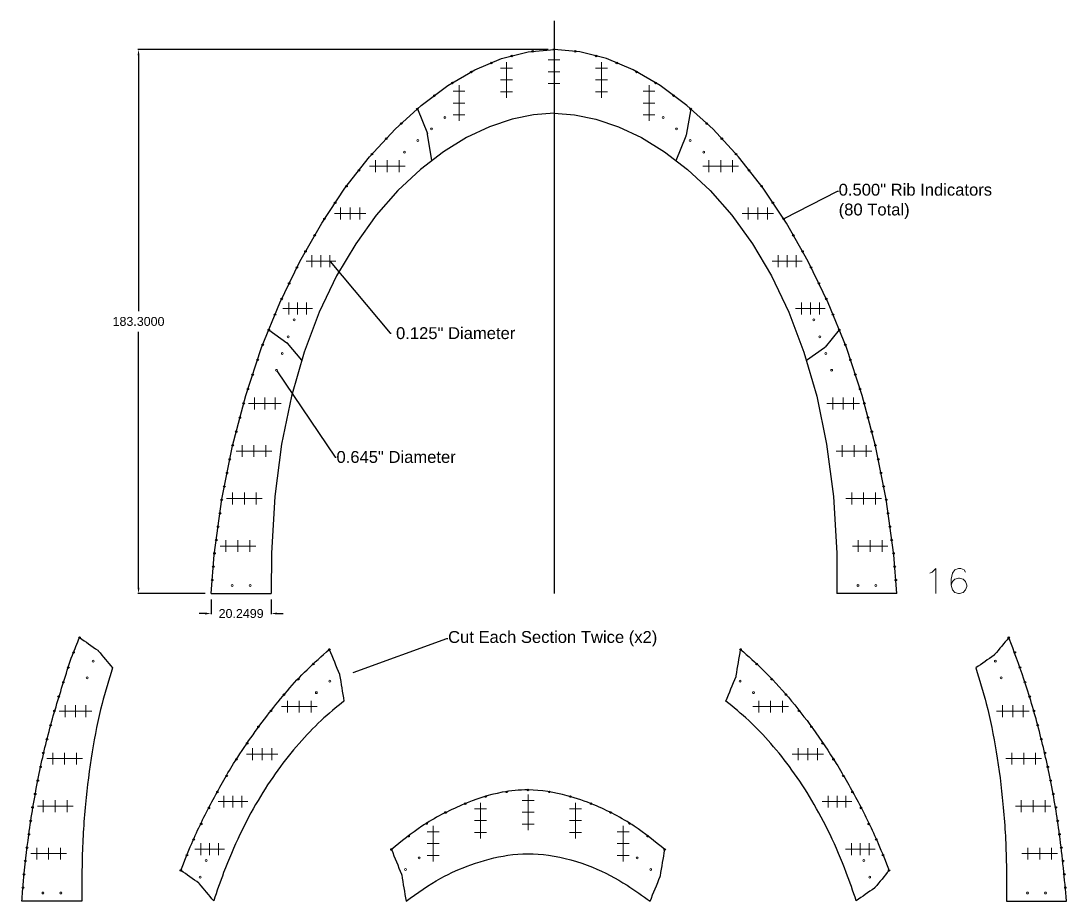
# Model space of a CAD drawing. Header units: inches. Extents: x -1683 to 11264, y -1696 to 865.
# Drawn here: x 1960.6 to 2313.3, y 90.9 to 387.7 of the extents above; entities that cross this region are included whole.
import ezdxf
from ezdxf import colors
from ezdxf.entities.mleader import LeaderData, LeaderLine
from ezdxf.math import Vec2, Vec3

# ---------------------------------------------------------------- set-up
doc = ezdxf.new("R2010")
doc.units = ezdxf.units.IN
doc.header["$MEASUREMENT"] = 0
doc.header["$PDMODE"] = 2
doc.header["$PDSIZE"] = 2
doc.layers.add('Annotation', color=7, linetype='Continuous', lineweight=9)
doc.layers.add('Drilling', color=3, linetype='Continuous', lineweight=13)
doc.layers.add('OLD1', color=1, linetype='Continuous')
doc.styles.get("Standard").update_dxf_attribs({"font": 'Arial.ttf'})
doc.dimstyles.get("Standard").update_dxf_attribs({"dimtxt": 3, "dimasz": 2, "dimexe": 0.18, "dimexo": 2, "dimgap": 2, "dimtad": 0, "dimtih": 1, "dimtoh": 1, "dimdec": 4, "dimzin": 0, "dimdsep": 46, "dimtxsty": 'Standard', "dimcen": 0.09, "dimadec": 0, "dimazin": 0, "dimtfac": 1, "dimtdec": 4, "dimtofl": 0, "dimtmove": 0, "dimatfit": 3, "dimfxl": 1, "dimtolj": 1, "dimtzin": 0, "dimarcsym": 0})

# ---------------------------------------------------------------- blocks, each defined once
blk = doc.blocks.new('*U180')
at = {"layer": 'Drilling'}
blk.add_point((0, 0), dxfattribs=at)
blk = doc.blocks.new('*U181')
at = {"layer": 'Drilling', "color": 0, "linetype": 'ByBlock', "lineweight": -2, "transparency": 16777216}
for p in [(0, 0), (4, 0), (8, 0)]:
    blk.add_blockref('*U180', p, dxfattribs=at)
blk = doc.blocks.new('*U182')
at = {"layer": 'Drilling'}
blk.add_point((0, 0), dxfattribs=at)
blk = doc.blocks.new('*U183')
at = {"layer": 'Drilling', "color": 0, "linetype": 'ByBlock', "lineweight": -2, "transparency": 16777216}
for p in [(0, 0), (4, 0), (8, 0)]:
    blk.add_blockref('*U182', p, dxfattribs=at)
blk = doc.blocks.new('*U184')
at = {"layer": 'Drilling'}
blk.add_point((0, 0), dxfattribs=at)
blk = doc.blocks.new('*U185')
at = {"layer": 'Drilling', "color": 0, "linetype": 'ByBlock', "lineweight": -2, "transparency": 16777216}
for p in [(0, 0), (4, 0), (8, 0)]:
    blk.add_blockref('*U184', p, dxfattribs=at)
blk = doc.blocks.new('*U186')
at = {"layer": 'Drilling'}
blk.add_point((0, 0), dxfattribs=at)
blk = doc.blocks.new('*U187')
at = {"layer": 'Drilling', "color": 0, "linetype": 'ByBlock', "lineweight": -2, "transparency": 16777216}
for p in [(0, 0), (3.5, 0), (7, 0)]:
    blk.add_blockref('*U186', p, dxfattribs=at)
blk = doc.blocks.new('*U188')
at = {"layer": 'Drilling'}
blk.add_point((0, 0), dxfattribs=at)
blk = doc.blocks.new('*U189')
at = {"layer": 'Drilling', "color": 0, "linetype": 'ByBlock', "lineweight": -2, "transparency": 16777216}
for p in [(0, 0), (3, 0), (6, 0)]:
    blk.add_blockref('*U188', p, dxfattribs=at)
blk = doc.blocks.new('*U190')
at = {"layer": 'Drilling'}
blk.add_point((0, 0), dxfattribs=at)
blk = doc.blocks.new('*U191')
at = {"layer": 'Drilling', "color": 0, "linetype": 'ByBlock', "lineweight": -2, "transparency": 16777216}
for p in [(0, 0), (3, 0), (6, 0)]:
    blk.add_blockref('*U190', p, dxfattribs=at)
blk = doc.blocks.new('*U192')
at = {"layer": 'Drilling'}
blk.add_point((0, 0), dxfattribs=at)
blk = doc.blocks.new('*U193')
at = {"layer": 'Drilling', "color": 0, "linetype": 'ByBlock', "lineweight": -2, "transparency": 16777216}
for p in [(0, 0), (3.25, 0), (6.5, 0)]:
    blk.add_blockref('*U192', p, dxfattribs=at)
blk = doc.blocks.new('*U194')
at = {"layer": 'Drilling'}
blk.add_point((0, 0), dxfattribs=at)
blk = doc.blocks.new('*U195')
at = {"layer": 'Drilling', "color": 0, "linetype": 'ByBlock', "lineweight": -2, "transparency": 16777216}
for p in [(0, 0), (4, 0), (8, 0)]:
    blk.add_blockref('*U194', p, dxfattribs=at)
blk = doc.blocks.new('*U196')
at = {"layer": 'Drilling'}
blk.add_point((0, 0), dxfattribs=at)
blk = doc.blocks.new('*U197')
at = {"layer": 'Drilling', "color": 0, "linetype": 'ByBlock', "lineweight": -2, "transparency": 16777216}
for p in [(0, 0), (4, 0), (8, 0)]:
    blk.add_blockref('*U196', p, dxfattribs=at)
blk = doc.blocks.new('*U198')
at = {"layer": 'Drilling'}
blk.add_point((0, 0), dxfattribs=at)
blk = doc.blocks.new('*U199')
at = {"layer": 'Drilling', "color": 0, "linetype": 'ByBlock', "lineweight": -2, "transparency": 16777216}
for p in [(0, 0), (4, 0), (8, 0)]:
    blk.add_blockref('*U198', p, dxfattribs=at)
blk = doc.blocks.new('*U200')
at = {"layer": 'Drilling'}
blk.add_point((0, 0), dxfattribs=at)
blk = doc.blocks.new('*U201')
at = {"layer": 'Drilling', "color": 0, "linetype": 'ByBlock', "lineweight": -2, "transparency": 16777216}
for p in [(0, 0), (4, 0), (8, 0)]:
    blk.add_blockref('*U200', p, dxfattribs=at)
blk = doc.blocks.new('*U202')
at = {"layer": 'Drilling'}
blk.add_point((0, 0), dxfattribs=at)
blk = doc.blocks.new('*U203')
at = {"layer": 'Drilling', "color": 0, "linetype": 'ByBlock', "lineweight": -2, "transparency": 16777216}
for p in [(0, 0), (4, 0), (8, 0)]:
    blk.add_blockref('*U202', p, dxfattribs=at)
blk = doc.blocks.new('*U204')
at = {"layer": 'Drilling'}
blk.add_point((0, 0), dxfattribs=at)
blk = doc.blocks.new('*U205')
at = {"layer": 'Drilling', "color": 0, "linetype": 'ByBlock', "lineweight": -2, "transparency": 16777216}
for p in [(0, 0), (4, 0), (8, 0)]:
    blk.add_blockref('*U204', p, dxfattribs=at)
blk = doc.blocks.new('*U206')
at = {"layer": 'Drilling'}
blk.add_point((0, 0), dxfattribs=at)
blk = doc.blocks.new('*U207')
at = {"layer": 'Drilling', "color": 0, "linetype": 'ByBlock', "lineweight": -2, "transparency": 16777216}
for p in [(0, 0), (4, 0), (8, 0)]:
    blk.add_blockref('*U206', p, dxfattribs=at)
blk = doc.blocks.new('*U208')
at = {"layer": 'Drilling'}
blk.add_point((0, 0), dxfattribs=at)
blk = doc.blocks.new('*U209')
at = {"layer": 'Drilling', "color": 0, "linetype": 'ByBlock', "lineweight": -2, "transparency": 16777216}
for p in [(0, 0), (3.5, 0), (7, 0)]:
    blk.add_blockref('*U208', p, dxfattribs=at)
blk = doc.blocks.new('*U210')
at = {"layer": 'Drilling'}
blk.add_point((0, 0), dxfattribs=at)
blk = doc.blocks.new('*U211')
at = {"layer": 'Drilling', "color": 0, "linetype": 'ByBlock', "lineweight": -2, "transparency": 16777216}
for p in [(0, 0), (3, 0), (6, 0)]:
    blk.add_blockref('*U210', p, dxfattribs=at)
blk = doc.blocks.new('*U212')
at = {"layer": 'Drilling'}
blk.add_point((0, 0), dxfattribs=at)
blk = doc.blocks.new('*U213')
at = {"layer": 'Drilling', "color": 0, "linetype": 'ByBlock', "lineweight": -2, "transparency": 16777216}
for p in [(0, 0), (3, 0), (6, 0)]:
    blk.add_blockref('*U212', p, dxfattribs=at)
blk = doc.blocks.new('*U214')
at = {"layer": 'Drilling'}
blk.add_point((0, 0), dxfattribs=at)
blk = doc.blocks.new('*U215')
at = {"layer": 'Drilling', "color": 0, "linetype": 'ByBlock', "lineweight": -2, "transparency": 16777216}
for p in [(0, 0), (3.25, 0), (6.5, 0)]:
    blk.add_blockref('*U214', p, dxfattribs=at)
blk = doc.blocks.new('*U216')
at = {"layer": 'Drilling'}
blk.add_point((0, 0), dxfattribs=at)
blk = doc.blocks.new('*U217')
at = {"layer": 'Drilling', "color": 0, "linetype": 'ByBlock', "lineweight": -2, "transparency": 16777216}
for p in [(0, 0), (4, 0), (8, 0)]:
    blk.add_blockref('*U216', p, dxfattribs=at)
blk = doc.blocks.new('*U218')
at = {"layer": 'Drilling'}
blk.add_point((0, 0), dxfattribs=at)
blk = doc.blocks.new('*U219')
at = {"layer": 'Drilling', "color": 0, "linetype": 'ByBlock', "lineweight": -2, "transparency": 16777216}
for p in [(0, 0), (4, 0), (8, 0)]:
    blk.add_blockref('*U218', p, dxfattribs=at)
blk = doc.blocks.new('*U220')
at = {"layer": 'Drilling'}
blk.add_point((0, 0), dxfattribs=at)
blk = doc.blocks.new('*U221')
at = {"layer": 'Drilling', "color": 0, "linetype": 'ByBlock', "lineweight": -2, "transparency": 16777216}
for p in [(0, 0), (4, 0), (8, 0)]:
    blk.add_blockref('*U220', p, dxfattribs=at)
blk = doc.blocks.new('*U260')
at = {"layer": 'Drilling'}
blk.add_point((0, 0), dxfattribs=at)
blk = doc.blocks.new('*U261')
at = {"layer": 'Drilling', "color": 0, "linetype": 'ByBlock', "lineweight": -2, "transparency": 16777216}
for p in [(0, 0), (4, 0), (8, 0)]:
    blk.add_blockref('*U260', p, dxfattribs=at)
blk = doc.blocks.new('*U262')
at = {"layer": 'Drilling'}
blk.add_point((0, 0), dxfattribs=at)
blk = doc.blocks.new('*U263')
at = {"layer": 'Drilling', "color": 0, "linetype": 'ByBlock', "lineweight": -2, "transparency": 16777216}
for p in [(0, 0), (4, 0), (8, 0)]:
    blk.add_blockref('*U262', p, dxfattribs=at)
blk = doc.blocks.new('*U264')
at = {"layer": 'Drilling'}
blk.add_point((0, 0), dxfattribs=at)
blk = doc.blocks.new('*U265')
at = {"layer": 'Drilling', "color": 0, "linetype": 'ByBlock', "lineweight": -2, "transparency": 16777216}
for p in [(0, 0), (4, 0), (8, 0)]:
    blk.add_blockref('*U264', p, dxfattribs=at)
blk = doc.blocks.new('*U266')
at = {"layer": 'Drilling'}
blk.add_point((0, 0), dxfattribs=at)
blk = doc.blocks.new('*U267')
at = {"layer": 'Drilling', "color": 0, "linetype": 'ByBlock', "lineweight": -2, "transparency": 16777216}
for p in [(0, 0), (3.5, 0), (7, 0)]:
    blk.add_blockref('*U266', p, dxfattribs=at)
blk = doc.blocks.new('*U268')
at = {"layer": 'Drilling'}
blk.add_point((0, 0), dxfattribs=at)
blk = doc.blocks.new('*U269')
at = {"layer": 'Drilling', "color": 0, "linetype": 'ByBlock', "lineweight": -2, "transparency": 16777216}
for p in [(0, 0), (3, 0), (6, 0)]:
    blk.add_blockref('*U268', p, dxfattribs=at)
blk = doc.blocks.new('*U270')
at = {"layer": 'Drilling'}
blk.add_point((0, 0), dxfattribs=at)
blk = doc.blocks.new('*U271')
at = {"layer": 'Drilling', "color": 0, "linetype": 'ByBlock', "lineweight": -2, "transparency": 16777216}
for p in [(0, 0), (3, 0), (6, 0)]:
    blk.add_blockref('*U270', p, dxfattribs=at)
blk = doc.blocks.new('*U272')
at = {"layer": 'Drilling'}
blk.add_point((0, 0), dxfattribs=at)
blk = doc.blocks.new('*U273')
at = {"layer": 'Drilling', "color": 0, "linetype": 'ByBlock', "lineweight": -2, "transparency": 16777216}
for p in [(0, 0), (3.25, 0), (6.5, 0)]:
    blk.add_blockref('*U272', p, dxfattribs=at)
blk = doc.blocks.new('*U274')
at = {"layer": 'Drilling'}
blk.add_point((0, 0), dxfattribs=at)
blk = doc.blocks.new('*U275')
at = {"layer": 'Drilling', "color": 0, "linetype": 'ByBlock', "lineweight": -2, "transparency": 16777216}
for p in [(0, 0), (4, 0), (8, 0)]:
    blk.add_blockref('*U274', p, dxfattribs=at)
blk = doc.blocks.new('*U276')
at = {"layer": 'Drilling'}
blk.add_point((0, 0), dxfattribs=at)
blk = doc.blocks.new('*U277')
at = {"layer": 'Drilling', "color": 0, "linetype": 'ByBlock', "lineweight": -2, "transparency": 16777216}
for p in [(0, 0), (4, 0), (8, 0)]:
    blk.add_blockref('*U276', p, dxfattribs=at)
blk = doc.blocks.new('*U278')
at = {"layer": 'Drilling'}
blk.add_point((0, 0), dxfattribs=at)
blk = doc.blocks.new('*U279')
at = {"layer": 'Drilling', "color": 0, "linetype": 'ByBlock', "lineweight": -2, "transparency": 16777216}
for p in [(0, 0), (4, 0), (8, 0)]:
    blk.add_blockref('*U278', p, dxfattribs=at)
blk = doc.blocks.new('*U280')
at = {"layer": 'Drilling'}
blk.add_point((0, 0), dxfattribs=at)
blk = doc.blocks.new('*U281')
at = {"layer": 'Drilling', "color": 0, "linetype": 'ByBlock', "lineweight": -2, "transparency": 16777216}
for p in [(0, 0), (4, 0), (8, 0)]:
    blk.add_blockref('*U280', p, dxfattribs=at)
blk = doc.blocks.new('*U282')
at = {"layer": 'Drilling'}
blk.add_point((0, 0), dxfattribs=at)
blk = doc.blocks.new('*U283')
at = {"layer": 'Drilling', "color": 0, "linetype": 'ByBlock', "lineweight": -2, "transparency": 16777216}
for p in [(0, 0), (4, 0), (8, 0)]:
    blk.add_blockref('*U282', p, dxfattribs=at)
blk = doc.blocks.new('*U284')
at = {"layer": 'Drilling'}
blk.add_point((0, 0), dxfattribs=at)
blk = doc.blocks.new('*U285')
at = {"layer": 'Drilling', "color": 0, "linetype": 'ByBlock', "lineweight": -2, "transparency": 16777216}
for p in [(0, 0), (4, 0), (8, 0)]:
    blk.add_blockref('*U284', p, dxfattribs=at)
blk = doc.blocks.new('*U286')
at = {"layer": 'Drilling'}
blk.add_point((0, 0), dxfattribs=at)
blk = doc.blocks.new('*U287')
at = {"layer": 'Drilling', "color": 0, "linetype": 'ByBlock', "lineweight": -2, "transparency": 16777216}
for p in [(0, 0), (3, 0), (6, 0)]:
    blk.add_blockref('*U286', p, dxfattribs=at)
blk = doc.blocks.new('*U288')
at = {"layer": 'Drilling'}
blk.add_point((0, 0), dxfattribs=at)
blk = doc.blocks.new('*U289')
at = {"layer": 'Drilling', "color": 0, "linetype": 'ByBlock', "lineweight": -2, "transparency": 16777216}
for p in [(0, 0), (3, 0), (6, 0)]:
    blk.add_blockref('*U288', p, dxfattribs=at)
blk = doc.blocks.new('*U290')
at = {"layer": 'Drilling'}
blk.add_point((0, 0), dxfattribs=at)
blk = doc.blocks.new('*U291')
at = {"layer": 'Drilling', "color": 0, "linetype": 'ByBlock', "lineweight": -2, "transparency": 16777216}
for p in [(0, 0), (3.25, 0), (6.5, 0)]:
    blk.add_blockref('*U290', p, dxfattribs=at)
blk = doc.blocks.new('*U292')
at = {"layer": 'Drilling'}
blk.add_point((0, 0), dxfattribs=at)
blk = doc.blocks.new('*U293')
at = {"layer": 'Drilling', "color": 0, "linetype": 'ByBlock', "lineweight": -2, "transparency": 16777216}
for p in [(0, 0), (4, 0), (8, 0)]:
    blk.add_blockref('*U292', p, dxfattribs=at)
blk = doc.blocks.new('*U294')
at = {"layer": 'Drilling'}
blk.add_point((0, 0), dxfattribs=at)
blk = doc.blocks.new('*U295')
at = {"layer": 'Drilling', "color": 0, "linetype": 'ByBlock', "lineweight": -2, "transparency": 16777216}
for p in [(0, 0), (4, 0), (8, 0)]:
    blk.add_blockref('*U294', p, dxfattribs=at)
blk = doc.blocks.new('*U296')
at = {"layer": 'Drilling'}
blk.add_point((0, 0), dxfattribs=at)
blk = doc.blocks.new('*U297')
at = {"layer": 'Drilling', "color": 0, "linetype": 'ByBlock', "lineweight": -2, "transparency": 16777216}
for p in [(0, 0), (4, 0), (8, 0)]:
    blk.add_blockref('*U296', p, dxfattribs=at)
blk = doc.blocks.new('*U298')
at = {"layer": 'Drilling'}
blk.add_point((0, 0), dxfattribs=at)
blk = doc.blocks.new('*U299')
at = {"layer": 'Drilling', "color": 0, "linetype": 'ByBlock', "lineweight": -2, "transparency": 16777216}
for p in [(0, 0), (4, 0), (8, 0)]:
    blk.add_blockref('*U298', p, dxfattribs=at)
blk = doc.blocks.new('*U300')
at = {"layer": 'Drilling'}
blk.add_point((0, 0), dxfattribs=at)
blk = doc.blocks.new('*U301')
at = {"layer": 'Drilling', "color": 0, "linetype": 'ByBlock', "lineweight": -2, "transparency": 16777216}
for p in [(0, 0), (3.5, 0), (7, 0)]:
    blk.add_blockref('*U300', p, dxfattribs=at)
blk = doc.blocks.new('*D304')
at = {"layer": 'Annotation', "color": 0, "lineweight": -2, "transparency": 16777216}
for p, q in [((2138.16, 378.14), (2000.02, 378.14)), ((2000.2, 376.14), (2000.2, 290.01)), ((2000.2, 196.84), (2000.2, 282.97)), ((2022.64, 194.84), (2000.02, 194.84))]:
    blk.add_line(p, q, dxfattribs=at)
at = {"layer": 'Annotation', "color": 0, "transparency": 16777216}
for points in [[(1999.86, 376.14), (2000.53, 376.14), (2000.2, 378.14)], [(1999.86, 196.84), (2000.53, 196.84), (2000.2, 194.84)]]:
    blk.add_solid(points, dxfattribs=at)
at = {"layer": 'Defpoints', "color": 0, "transparency": 16777216}
for p in [(2000.2, 378.14), (2140.16, 378.14), (2024.64, 194.84)]:
    blk.add_point(p, dxfattribs=at)
at = {"layer": 'Annotation', "color": 0, "transparency": 16777216, "insert": (2000.2, 286.49), "char_height": 3, "attachment_point": 5}
blk.add_mtext('\\A1;183.3000', dxfattribs=at)
blk = doc.blocks.new('*D305')
at = {"layer": 'Annotation', "color": 0, "lineweight": -2, "transparency": 16777216}
for p, q in [((2024.64, 192.84), (2024.64, 187.92)), ((2044.89, 192.84), (2044.89, 187.92)), ((2022.64, 188.1), (2020.64, 188.1)), ((2046.89, 188.1), (2048.89, 188.1))]:
    blk.add_line(p, q, dxfattribs=at)
at = {"layer": 'Annotation', "color": 0, "transparency": 16777216}
for points in [[(2022.64, 188.44), (2022.64, 187.77), (2024.64, 188.1)], [(2046.89, 188.44), (2046.89, 187.77), (2044.89, 188.1)]]:
    blk.add_solid(points, dxfattribs=at)
at = {"layer": 'Defpoints', "color": 0, "transparency": 16777216}
for p in [(2024.64, 194.84), (2044.89, 194.84), (2044.89, 188.1)]:
    blk.add_point(p, dxfattribs=at)
at = {"layer": 'Annotation', "color": 0, "transparency": 16777216, "insert": (2034.76, 188.1), "char_height": 3, "attachment_point": 5}
blk.add_mtext('\\A1;20.2499', dxfattribs=at)

msp = doc.modelspace()

# ---------------------------------------------------------------- linework, layer by layer
for p, q in [((2140.15772, 387.72715), (2140.15772, 194.83764)), ((2094.11705, 358.08556), (2097.50966, 349.76302)), ((2186.1984, 358.08556), (2184.71815, 349.22084)), ((2099.05024, 340.68552), (2097.56999, 349.55024)), ((2181.26521, 340.68552), (2184.65782, 349.00805)), ((2044.09125, 283.64057), (2050.20048, 279.34302)), ((2236.2242, 283.64057), (2231.46057, 277.88736)), ((2055.15899, 273.40966), (2050.39536, 279.16287)), ((2225.15646, 273.40966), (2231.26568, 277.70721)), ((2024.63857, 194.83764), (2044.88843, 194.83764)), ((2255.67687, 194.83764), (2235.42702, 194.83764))]:
    msp.add_line(p, q)
for points in [[(2024.63857, 194.83764), (2025.7161, 207.82536), (2028.26817, 226.62582), (2031.83607, 244.56572), (2036.33359, 261.59644), (2041.67446, 277.66936), (2047.77248, 292.73585), (2054.54138, 306.7473), (2061.89495, 319.65508), (2069.74693, 331.41057), (2078.01111, 341.96515), (2086.60123, 351.27021), (2095.43107, 359.27711), (2104.41439, 365.93724), (2113.46495, 371.20198), (2122.49651, 375.02271), (2131.42284, 377.3508), (2140.15771, 378.13764), (2140.15772, 378.13763)], [(2255.67687, 194.83764), (2254.59935, 207.82536), (2252.04728, 226.62582), (2248.47937, 244.56572), (2243.98186, 261.59644), (2238.64098, 277.66936), (2232.54297, 292.73585), (2225.77407, 306.7473), (2218.4205, 319.65508), (2210.56851, 331.41057), (2202.30434, 341.96515), (2193.71421, 351.27021), (2184.88438, 359.27711), (2175.90106, 365.93724), (2166.8505, 371.20198), (2157.81894, 375.02271), (2148.89261, 377.3508), (2140.15774, 378.13764), (2140.15772, 378.13763)], [(2140.15772, 356.63518), (2133.29306, 356.1466), (2126.02727, 354.64561), (2118.46655, 352.08722), (2110.72759, 348.43425), (2102.92577, 343.65413), (2095.17472, 337.71691), (2087.58649, 330.59391), (2080.27206, 322.25683), (2073.34189, 312.6773), (2066.90649, 301.82683), (2061.07677, 289.67684), (2055.96434, 276.19899), (2051.68154, 261.36541), (2048.34142, 245.14899), (2046.05751, 227.52357), (2044.94151, 208.42748), (2044.88843, 194.83764)], [(2140.15772, 356.63518), (2147.02239, 356.1466), (2154.28817, 354.64561), (2161.84889, 352.08722), (2169.58786, 348.43425), (2177.38968, 343.65413), (2185.14073, 337.71691), (2192.72896, 330.59391), (2200.04339, 322.25683), (2206.97356, 312.6773), (2213.40896, 301.82683), (2219.23868, 289.67684), (2224.35111, 276.19899), (2228.63391, 261.36541), (2231.97403, 245.14899), (2234.25794, 227.52357), (2235.37393, 208.42748), (2235.42702, 194.83764)]]:
    msp.add_lwpolyline(points)
for points in [[(2097.56999, 349.55024), (2097.55785, 349.62295), (2097.53749, 349.69475), (2097.50966, 349.76302)], [(2184.65782, 349.00805), (2184.68565, 349.07632), (2184.706, 349.14812), (2184.71815, 349.22084)], [(2050.39536, 279.16287), (2050.33894, 279.23101), (2050.27283, 279.29212), (2050.20048, 279.34302)], [(2231.26568, 277.70721), (2231.33804, 277.75811), (2231.40415, 277.81922), (2231.46057, 277.88736)]]:
    msp.add_open_spline(points, degree=3)
for points, knots in [([(1986.64655, 175.54522), (1986.59013, 175.61336), (1986.52402, 175.67447), (1986.45166, 175.72537), (1984.41526, 177.15789), (1982.37885, 178.59041), (1980.34244, 180.02292), (1979.50918, 178.04275), (1977.58049, 173.45938), (1974.37777, 163.21331), (1970.05641, 149.30786), (1966.08225, 131.7886), (1963.22221, 114.495), (1961.65734, 100.86618), (1961.06205, 93.38523), (1960.88976, 91.21999), (1967.63971, 91.21999), (1974.38966, 91.21999), (1981.13962, 91.21999), (1981.11744, 95.75035), (1981.06406, 106.65747), (1982.05154, 123.47828), (1984.34049, 141.15778), (1987.36613, 156.51153), (1990.19236, 165.79273), (1991.41018, 169.79201), (1989.8223, 171.70975), (1988.23442, 173.62748), (1986.64655, 175.54522)], [0, 0, 0, 0, 0.265392035, 0.265392035, 0.265392035, 1.265392035, 1.265392035, 1.265392035, 7.707147136, 16.175671728, 33.443015689, 51.387342003, 70.0106376, 86.008001752, 92.524173349, 92.524173349, 92.524173349, 93.524173349, 93.524173349, 93.524173349, 107.114119159, 126.242794476, 144.015568696, 160.57240034, 173.10861233, 173.10861233, 173.10861233, 174.10861233, 174.10861233, 174.10861233, 174.10861233]), ([(2288.58715, 174.26971), (2290.17502, 176.18745), (2291.7629, 178.10519), (2293.35078, 180.02293), (2295.10084, 175.37247), (2298.87865, 165.3337), (2303.58065, 149.28674), (2307.61493, 131.79367), (2310.87384, 112.35398), (2312.12096, 98.695), (2312.80346, 91.21999), (2306.0535, 91.21999), (2299.30355, 91.21999), (2292.5536, 91.21999), (2292.57577, 95.75035), (2292.62916, 106.65747), (2291.64168, 123.47828), (2289.35273, 141.15778), (2286.32709, 156.51153), (2283.50086, 165.79273), (2282.28304, 169.79201), (2284.31945, 171.22453), (2286.35585, 172.65705), (2288.39226, 174.08957), (2288.46462, 174.14046), (2288.53073, 174.20158), (2288.58715, 174.26971)], [0, 0, 0, 0, 1, 1, 1, 15.902840176, 33.170184138, 51.114510452, 69.737806048, 92.249129556, 92.249129556, 92.249129556, 93.249129556, 93.249129556, 93.249129556, 106.839075365, 125.967750683, 143.740524903, 160.297356547, 172.833568537, 172.833568537, 172.833568537, 173.833568537, 173.833568537, 173.833568537, 174.098960571, 174.098960571, 174.098960571, 174.098960571]), ([(2064.46705, 176.00185), (2061.91882, 173.7737), (2054.5101, 167.29558), (2043.72919, 154.3561), (2033.02571, 139.43206), (2024.66357, 124.51789), (2018.72378, 112.47905), (2015.63552, 104.60274), (2014.44125, 101.55686), (2016.47766, 100.12434), (2018.51407, 98.69182), (2020.55048, 97.25931), (2020.62284, 97.20841), (2020.68895, 97.1473), (2020.74536, 97.07916), (2022.33324, 95.16142), (2023.92112, 93.24368), (2025.50899, 91.32595), (2026.59639, 94.51406), (2029.1833, 102.09853), (2034.04011, 113.48045), (2040.17163, 125.02585), (2046.85783, 135.287), (2054.00003, 144.268), (2061.42126, 152.08419), (2066.79773, 156.47596), (2069.40024, 158.60181), (2068.90683, 161.55672), (2068.41341, 164.51162), (2067.91999, 167.46653), (2067.90785, 167.53925), (2067.88749, 167.61104), (2067.85966, 167.67931), (2066.72879, 170.45349), (2065.59792, 173.22767), (2064.46705, 176.00185)], [0, 0, 0, 0, 10.145759801, 29.49774914, 50.324025766, 65.179519856, 80.740327157, 90.552338321, 90.552338321, 90.552338321, 91.552338321, 91.552338321, 91.552338321, 91.817730356, 91.817730356, 91.817730356, 92.817730356, 92.817730356, 92.817730356, 102.921581322, 116.854605844, 129.887779547, 142.094575215, 153.539154133, 164.275814177, 174.348829493, 174.348829493, 174.348829493, 175.348829493, 175.348829493, 175.348829493, 175.569996971, 175.569996971, 175.569996971, 176.569996971, 176.569996971, 176.569996971, 176.569996971]), ([(2201.45812, 166.92434), (2200.32725, 164.15017), (2199.19638, 161.37599), (2198.06551, 158.60181), (2200.66802, 156.47596), (2206.0445, 152.08419), (2213.46573, 144.268), (2220.60793, 135.287), (2227.29413, 125.02585), (2233.42565, 113.48045), (2238.28246, 102.09853), (2240.86936, 94.51406), (2241.95676, 91.32595), (2243.99317, 92.75846), (2246.02958, 94.19098), (2248.06599, 95.6235), (2248.13834, 95.6744), (2248.20445, 95.73551), (2248.26087, 95.80365), (2249.84875, 97.72139), (2251.43662, 99.63912), (2253.0245, 101.55686), (2251.82981, 104.60241), (2248.74048, 112.47787), (2242.81227, 124.5258), (2235.49706, 137.45787), (2227.65451, 149.23422), (2219.38421, 159.78915), (2211.26705, 168.75902), (2205.54422, 173.77205), (2202.9987, 176.00185), (2202.50529, 173.04694), (2202.01187, 170.09203), (2201.51845, 167.13713), (2201.50631, 167.06441), (2201.48595, 166.99261), (2201.45812, 166.92434)], [0, 0, 0, 0, 1, 1, 1, 11.073015316, 21.80967536, 33.254254279, 45.461049946, 58.49422365, 72.427248171, 82.531099138, 82.531099138, 82.531099138, 83.531099138, 83.531099138, 83.531099138, 83.796491172, 83.796491172, 83.796491172, 84.796491172, 84.796491172, 84.796491172, 94.608502337, 110.169309637, 125.024803727, 139.161469391, 152.566536269, 165.230432767, 175.376192568, 175.376192568, 175.376192568, 176.376192568, 176.376192568, 176.376192568, 176.597360045, 176.597360045, 176.597360045, 176.597360045]), ([(2090.31763, 91.21999), (2089.82421, 94.1749), (2089.3308, 97.12981), (2088.83738, 100.08471), (2088.82524, 100.15743), (2088.80488, 100.22922), (2088.77705, 100.29749), (2087.64618, 103.07167), (2086.51531, 105.84585), (2085.38444, 108.62003), (2088.73898, 111.35185), (2096.06916, 117.3213), (2108.72245, 123.80503), (2120.85356, 127.97888), (2132.95799, 129.12005), (2143.48124, 127.35555), (2155.50719, 123.17027), (2166.77979, 117.30433), (2174.11085, 111.34652), (2177.46579, 108.62003), (2176.97237, 105.66512), (2176.47895, 102.71021), (2175.98554, 99.75531), (2175.97339, 99.68259), (2175.95304, 99.6108), (2175.92521, 99.54253), (2174.79434, 96.76835), (2173.66347, 93.99417), (2172.5326, 91.21999), (2169.97445, 93.05732), (2163.86372, 97.44618), (2152.61061, 103.35487), (2138.93987, 107.26314), (2124.7648, 107.35377), (2112.62414, 103.86092), (2100.91907, 98.92053), (2094.11161, 93.97582), (2090.31763, 91.21999)], [0, 0, 0, 0, 1, 1, 1, 1.221167477, 1.221167477, 1.221167477, 2.221167477, 2.221167477, 2.221167477, 15.170461012, 30.517371108, 44.611870207, 53.382139617, 66.723577067, 76.214282208, 91.561192304, 104.510485838, 104.510485838, 104.510485838, 105.510485838, 105.510485838, 105.510485838, 105.731653316, 105.731653316, 105.731653316, 106.731653316, 106.731653316, 106.731653316, 116.175606997, 129.29067487, 144.662852214, 158.392182911, 171.183153207, 182.314505013, 196.328897202, 196.328897202, 196.328897202, 196.328897202]), ([(2131.42513, 128.67211), (2131.42513, 128.67211), (2131.42512, 128.67211), (2131.42511, 128.67211), (2131.42511, 128.67211), (2131.4251, 128.67211), (2131.4251, 128.67211)], [0, 0, 0, 0, 1, 1, 1, 2, 2, 2, 2])]:
    msp.add_open_spline(points, degree=3, knots=knots)
at = {"layer": 'Annotation'}
for points in [[(2266.71763, 201.66973), (2267.52141, 202.07162), (2268.72707, 203.27728), (2268.72707, 194.83764)], [(2278.77427, 202.07162), (2278.37238, 202.8754), (2277.16672, 203.27728), (2276.36294, 203.27728), (2275.15728, 202.8754), (2274.3535, 201.66973), (2273.95161, 199.66029), (2273.95161, 197.65085), (2274.3535, 196.0433), (2275.15728, 195.23952), (2276.36294, 194.83764), (2276.76483, 194.83764), (2277.97049, 195.23952), (2278.77427, 196.0433), (2279.17616, 197.24896), (2279.17616, 197.65085), (2278.77427, 198.85652), (2277.97049, 199.66029), (2276.76483, 200.06218), (2276.36294, 200.06218), (2275.15728, 199.66029), (2274.3535, 198.85652), (2273.95161, 197.65085)]]:
    msp.add_lwpolyline(points, dxfattribs=at)
at = {"layer": 'Drilling'}
for centre in [(2103.42372, 355.23475), (2176.89172, 355.23475), (2098.86367, 351.33528), (2181.45178, 351.33528), (2094.30362, 347.4358), (2186.01183, 347.4358), (2089.74356, 343.53632), (2190.57188, 343.53632), (2052.61756, 287.01306), (2227.69789, 287.01306), (2050.6226, 281.35443), (2229.69285, 281.35443), (2048.62764, 275.6958), (2231.6878, 275.6958), (2046.63269, 270.03716), (2233.68276, 270.03716), (2031.7635, 197.58764), (2037.7635, 197.58764), (2242.55195, 197.58764), (2248.55195, 197.58764), (1984.87883, 172.07815), (2288.81439, 172.07815), (1982.88387, 166.41952), (2290.80934, 166.41952), (2064.65362, 165.35209), (2202.81213, 165.35209), (2060.09357, 161.45261), (2207.37219, 161.45261), (2094.69112, 105.76922), (2168.15911, 105.76922), (2022.96756, 104.92935), (2244.49819, 104.92935), (2020.9726, 99.27072), (2090.13106, 101.86975), (2172.71917, 101.86975), (2246.49315, 99.27072), (1968.01469, 93.96999), (1974.01469, 93.96999), (2299.67853, 93.96999), (2305.67853, 93.96999)]:
    msp.add_circle(centre, 0.3225, dxfattribs=at)
at = {"layer": 'OLD1'}
for centre in [(2132.98125, 377.49118), (2140.15771, 378.13764), (2147.3342, 377.49118), (2125.90685, 375.91217), (2154.4086, 375.91217), (2112.32901, 370.54121), (2119.00618, 373.54615), (2161.30927, 373.54615), (2167.98644, 370.54121), (2105.94661, 366.82854), (2174.36884, 366.82854), (2099.8863, 362.58017), (2180.42914, 362.58017), (2094.11705, 358.08556), (2186.1984, 358.08556), (2088.70875, 353.1813), (2191.6067, 353.1813), (2083.63291, 348.05484), (2196.68254, 348.05484), (2078.84248, 342.86572), (2201.47296, 342.86572), (2074.43596, 337.39916), (2205.87949, 337.39916), (2070.24574, 332.04762), (2210.0697, 332.04762), (2066.44319, 326.46441), (2213.87226, 326.46441), (2062.82042, 321.04064), (2217.49502, 321.04064), (2059.53052, 315.50478), (2220.78493, 315.50478), (2056.43529, 310.07169), (2223.88016, 310.07169), (2053.55115, 304.69755), (2226.7643, 304.69755), (2050.94174, 299.29613), (2229.37371, 299.29613), (2048.42087, 294.07801), (2231.89458, 294.07801), (2046.18406, 288.8113), (2234.13139, 288.8113), (2044.09125, 283.64057), (2236.2242, 283.64057), (2042.05973, 278.62124), (2238.25572, 278.62124), (2040.30687, 273.5537), (2240.00858, 273.5537), (2038.65531, 268.58346), (2241.66014, 268.58346), (2037.04445, 263.73572), (2243.271, 263.73572), (2035.62094, 258.89786), (2244.69451, 258.89786), (2034.35175, 254.09183), (2245.9637, 254.09183), (2033.10802, 249.38219), (2247.20743, 249.38219), (2031.88525, 244.75193), (2248.4302, 244.75193), (2030.94311, 240.07581), (2249.37233, 240.07581), (2030.02654, 235.46717), (2250.2889, 235.46717), (2029.12131, 230.91555), (2251.19414, 230.91555), (2028.23783, 226.40231), (2252.07762, 226.40231), (2027.62061, 221.85541), (2252.69484, 221.85541), (2027.00827, 217.34446), (2253.30718, 217.34446), (2026.39888, 212.85527), (2253.91656, 212.85527), (2025.79056, 208.37388), (2254.52489, 208.37388), (2025.38796, 203.87021), (2254.92749, 203.87021), (2025.01391, 199.36165), (2255.30154, 199.36165), (1980.34244, 180.02292), (2293.35078, 180.02293), (1978.31091, 175.00359), (2064.46705, 176.00185), (2202.9987, 176.00185), (2295.3823, 175.0036), (1976.55806, 169.93606), (2059.05875, 171.09759), (2208.407, 171.09759), (2297.13516, 169.93606), (2053.98291, 165.97113), (2213.48284, 165.97113), (1974.90649, 164.96581), (2298.78672, 164.96582), (1973.29563, 160.11808), (2049.19249, 160.78201), (2218.27327, 160.78201), (2300.39758, 160.11808), (1971.87212, 155.28022), (2044.78596, 155.31545), (2222.67979, 155.31545), (2301.82109, 155.28022), (1970.60294, 150.47418), (2040.59575, 149.96391), (2226.87001, 149.96391), (2303.09028, 150.47419), (1969.3592, 145.76454), (2036.79319, 144.3807), (2230.67256, 144.3807), (2304.33401, 145.76454), (1968.13643, 141.13429), (2305.55678, 141.13429), (2033.17043, 138.95693), (2234.29533, 138.95693), (1967.1943, 136.45816), (2306.49891, 136.45817), (1966.27773, 131.84953), (2029.88052, 133.42107), (2237.58523, 133.42107), (2307.41548, 131.84953), (1965.3725, 127.29791), (2026.78529, 127.98798), (2124.24864, 128.02565), (2131.4251, 128.67211), (2138.60159, 128.02565), (2240.68047, 127.98798), (2308.32072, 127.29791), (2110.27357, 124.08063), (2117.17424, 126.44664), (2145.67599, 126.44664), (2152.57666, 124.08063), (1964.48901, 122.78467), (2023.90115, 122.61384), (2103.5964, 121.07568), (2159.25383, 121.07568), (2243.5646, 122.61384), (2309.2042, 122.78467), (1963.87179, 118.23776), (2021.29174, 117.21243), (2097.214, 117.36301), (2165.63623, 117.36301), (2246.17401, 117.21243), (2309.82142, 118.23776), (1963.25945, 113.72682), (2091.15369, 113.11465), (2171.69653, 113.11465), (2310.43376, 113.72682), (1962.65007, 109.23762), (2018.77087, 111.9943), (2248.69488, 111.9943), (2311.04315, 109.23762), (2016.53406, 106.7276), (2085.38444, 108.62003), (2177.46579, 108.62003), (2250.9317, 106.7276), (1962.04174, 104.75624), (2311.65147, 104.75624), (1961.63915, 100.25257), (2014.44125, 101.55686), (2253.0245, 101.55686), (2312.05407, 100.25257), (1961.26509, 95.744), (2312.42812, 95.74401)]:
    msp.add_circle(centre, 0.25, dxfattribs=at)

# ---------------------------------------------------------------- block references
at = {"layer": 'Drilling', "rotation": 270}
for name, p in [('*U201', (2140.15772, 374.62347)), ('*U199', (2124.15772, 371.83889)), ('*U197', (2108.15772, 364.06566)), ('*U281', (2131.42511, 125.15794)), ('*U279', (2115.42511, 122.37337)), ('*U277', (2099.42511, 114.60014))]:
    msp.add_blockref(name, p, dxfattribs=at)
at = {"layer": 'Drilling', "xscale": -1, "rotation": 90}
for name, p in [('*U221', (2156.15772, 371.83889)), ('*U219', (2172.15772, 364.06566)), ('*U285', (2147.42511, 122.37337)), ('*U283', (2163.42511, 114.60014))]:
    msp.add_blockref(name, p, dxfattribs=at)
at = {"layer": 'Drilling'}
for name, p in [('*U195', (2080.00753, 338.83764)), ('*U193', (2068.22967, 322.83764)), ('*U191', (2058.62098, 306.83764)), ('*U189', (2050.78, 290.83764)), ('*U187', (2039.22502, 258.83764)), ('*U185', (2035.06094, 242.83764)), ('*U183', (2031.87884, 226.83764)), ('*U181', (2029.6571, 210.83764)), ('*U275', (2050.35753, 156.75393)), ('*U267', (1975.47621, 155.21999)), ('*U265', (1971.31212, 139.21999)), ('*U273', (2038.57967, 140.75393)), ('*U263', (1968.13003, 123.21999)), ('*U271', (2028.97098, 124.75393)), ('*U269', (2021.13, 108.75393)), ('*U261', (1965.90829, 107.21999))]:
    msp.add_blockref(name, p, dxfattribs=at)
at = {"layer": 'Drilling', "xscale": -1}
for name, p in [('*U217', (2200.30792, 338.83764)), ('*U215', (2212.08578, 322.83764)), ('*U213', (2221.69447, 306.83764)), ('*U211', (2229.53545, 290.83764)), ('*U209', (2241.09043, 258.83764)), ('*U207', (2245.25451, 242.83764)), ('*U205', (2248.43661, 226.83764)), ('*U203', (2250.65835, 210.83764)), ('*U293', (2217.10822, 156.75393)), ('*U301', (2298.21701, 155.21999)), ('*U291', (2228.88609, 140.75393)), ('*U299', (2302.38109, 139.21999)), ('*U289', (2238.49477, 124.75393)), ('*U297', (2305.56319, 123.21999)), ('*U287', (2246.33575, 108.75393)), ('*U295', (2307.78493, 107.21999))]:
    msp.add_blockref(name, p, dxfattribs=at)

# ---------------------------------------------------------------- dimensions: what is measured, and where the dimension line sits
at = {"layer": 'Annotation'}
dim = msp.add_linear_dim(base=(2000.1961, 378.13764), p1=(2024.63857, 194.83764), p2=(2140.15771, 378.13764), angle=90, dimstyle='Standard', dxfattribs=at)
dim.commit()
dim.dimension.update_dxf_attribs({"geometry": '*D304', "text_midpoint": (2000.1961, 286.48764)})
dim = msp.add_linear_dim(base=(2044.88843, 188.10213), p1=(2024.63857, 194.83764), p2=(2044.88843, 194.83764), dimstyle='Standard', dxfattribs=at)
dim.commit()
dim.dimension.update_dxf_attribs({"geometry": '*D305', "text_midpoint": (2034.7635, 188.10213)})

# ---------------------------------------------------------------- leaders
ml = msp.add_multileader_mtext('Standard', dxfattribs=at)
ml.set_content('\\A1;0.500" Rib Indicators \\P(80 Total)', color=256)
ml.set_leader_properties()
ml.build(insert=Vec2(0, 0))
ml.multileader.update_dxf_attribs({"text_right_attachment_type": 6, "dogleg_length": 0.36, "arrow_head_size": 0.18})
ctx = ml.context
ctx.base_point, ctx.arrow_head_size, ctx.landing_gap_size, ctx.plane_origin = Vec3(2235.95284, 330.33529), 0.18, 0.09, Vec3(2361.14163, 309.63273)
ctx.right_attachment = 6
notes = []
notes.append((ctx, [(1, (1, 1, 0), (2235.59284, 330.33529), (1, 0), 0.36, [(0, [(2217.49502, 321.04064)], 0, [])])]))
ctx.mtext.insert, ctx.mtext.flow_direction = Vec3(2236.04284, 332.88099), 5
ml = msp.add_multileader_mtext('Standard', dxfattribs=at)
ml.set_content('\\A1; 0.125" Diameter', color=256)
ml.set_leader_properties()
ml.build(insert=Vec2(0, 0))
ml.multileader.update_dxf_attribs({"text_right_attachment_type": 6, "dogleg_length": 0.36, "arrow_head_size": 0.18})
ctx = ml.context
ctx.base_point, ctx.arrow_head_size, ctx.landing_gap_size, ctx.plane_origin = Vec3(2085.29823, 282.53784), 0.18, 0.09, Vec3(2210.48701, 261.83529)
ctx.right_attachment = 6
notes.append((ctx, [(1, (1, 1, 0), (2084.93823, 282.53784), (1, 0), 0.36, [(0, [(2064.62098, 306.83764)], 0, [])])]))
ctx.mtext.insert, ctx.mtext.flow_direction = Vec3(2085.38823, 284.56513), 5
ml = msp.add_multileader_mtext('Standard', dxfattribs=at)
ml.set_content('\\A1;0.645" Diameter', color=256)
ml.set_leader_properties()
ml.build(insert=Vec2(0, 0))
ml.multileader.update_dxf_attribs({"text_right_attachment_type": 6, "dogleg_length": 0.36, "arrow_head_size": 0.18})
ctx = ml.context
ctx.base_point, ctx.arrow_head_size, ctx.landing_gap_size, ctx.plane_origin = Vec3(2066.7887, 240.82774), 0.18, 0.09, Vec3(2191.97748, 220.12518)
ctx.right_attachment = 6
notes.append((ctx, [(1, (1, 1, 0), (2066.4287, 240.82774), (1, 0), 0.36, [(0, [(2046.63269, 270.03716)], 0, [])])]))
ctx.mtext.insert, ctx.mtext.flow_direction = Vec3(2066.8787, 242.85503), 5
ml = msp.add_multileader_mtext('Standard', dxfattribs=at)
ml.set_content('\\A1;Cut Each Section Twice (x2) ', color=256)
ml.set_leader_properties()
ml.build(insert=Vec2(0, 0))
ml.multileader.update_dxf_attribs({"text_right_attachment_type": 6, "dogleg_length": 0.36, "arrow_head_size": 0.18})
ctx = ml.context
ctx.base_point, ctx.arrow_head_size, ctx.landing_gap_size, ctx.plane_origin = Vec3(2104.37595, 179.66358), 0.18, 0.09, Vec3(2239.91509, 144.42419)
ctx.right_attachment = 6
notes.append((ctx, [(1, (1, 1, 0), (2104.01595, 179.66358), (1, 0), 0.36, [(0, [(2072.34335, 168.20587)], 0, [])])]))
ctx.mtext.insert, ctx.mtext.flow_direction = Vec3(2104.46595, 182.20929), 5
for ctx, leaders in notes:
    for number, flags, end, landing, length, lines in leaders:
        leader = LeaderData()
        leader.index, (leader.has_last_leader_line, leader.has_dogleg_vector, leader.attachment_direction) = number, flags
        leader.last_leader_point, leader.dogleg_vector, leader.dogleg_length = Vec3(end), Vec3(landing), length
        for number, points, colour, breaks in lines:
            line = LeaderLine()
            line.index, line.vertices, line.color, line.breaks = number, Vec3.list(points), colors.encode_raw_color(colour), breaks
            leader.lines.append(line)
        ctx.leaders.append(leader)

doc.saveas('drawing.dxf')
